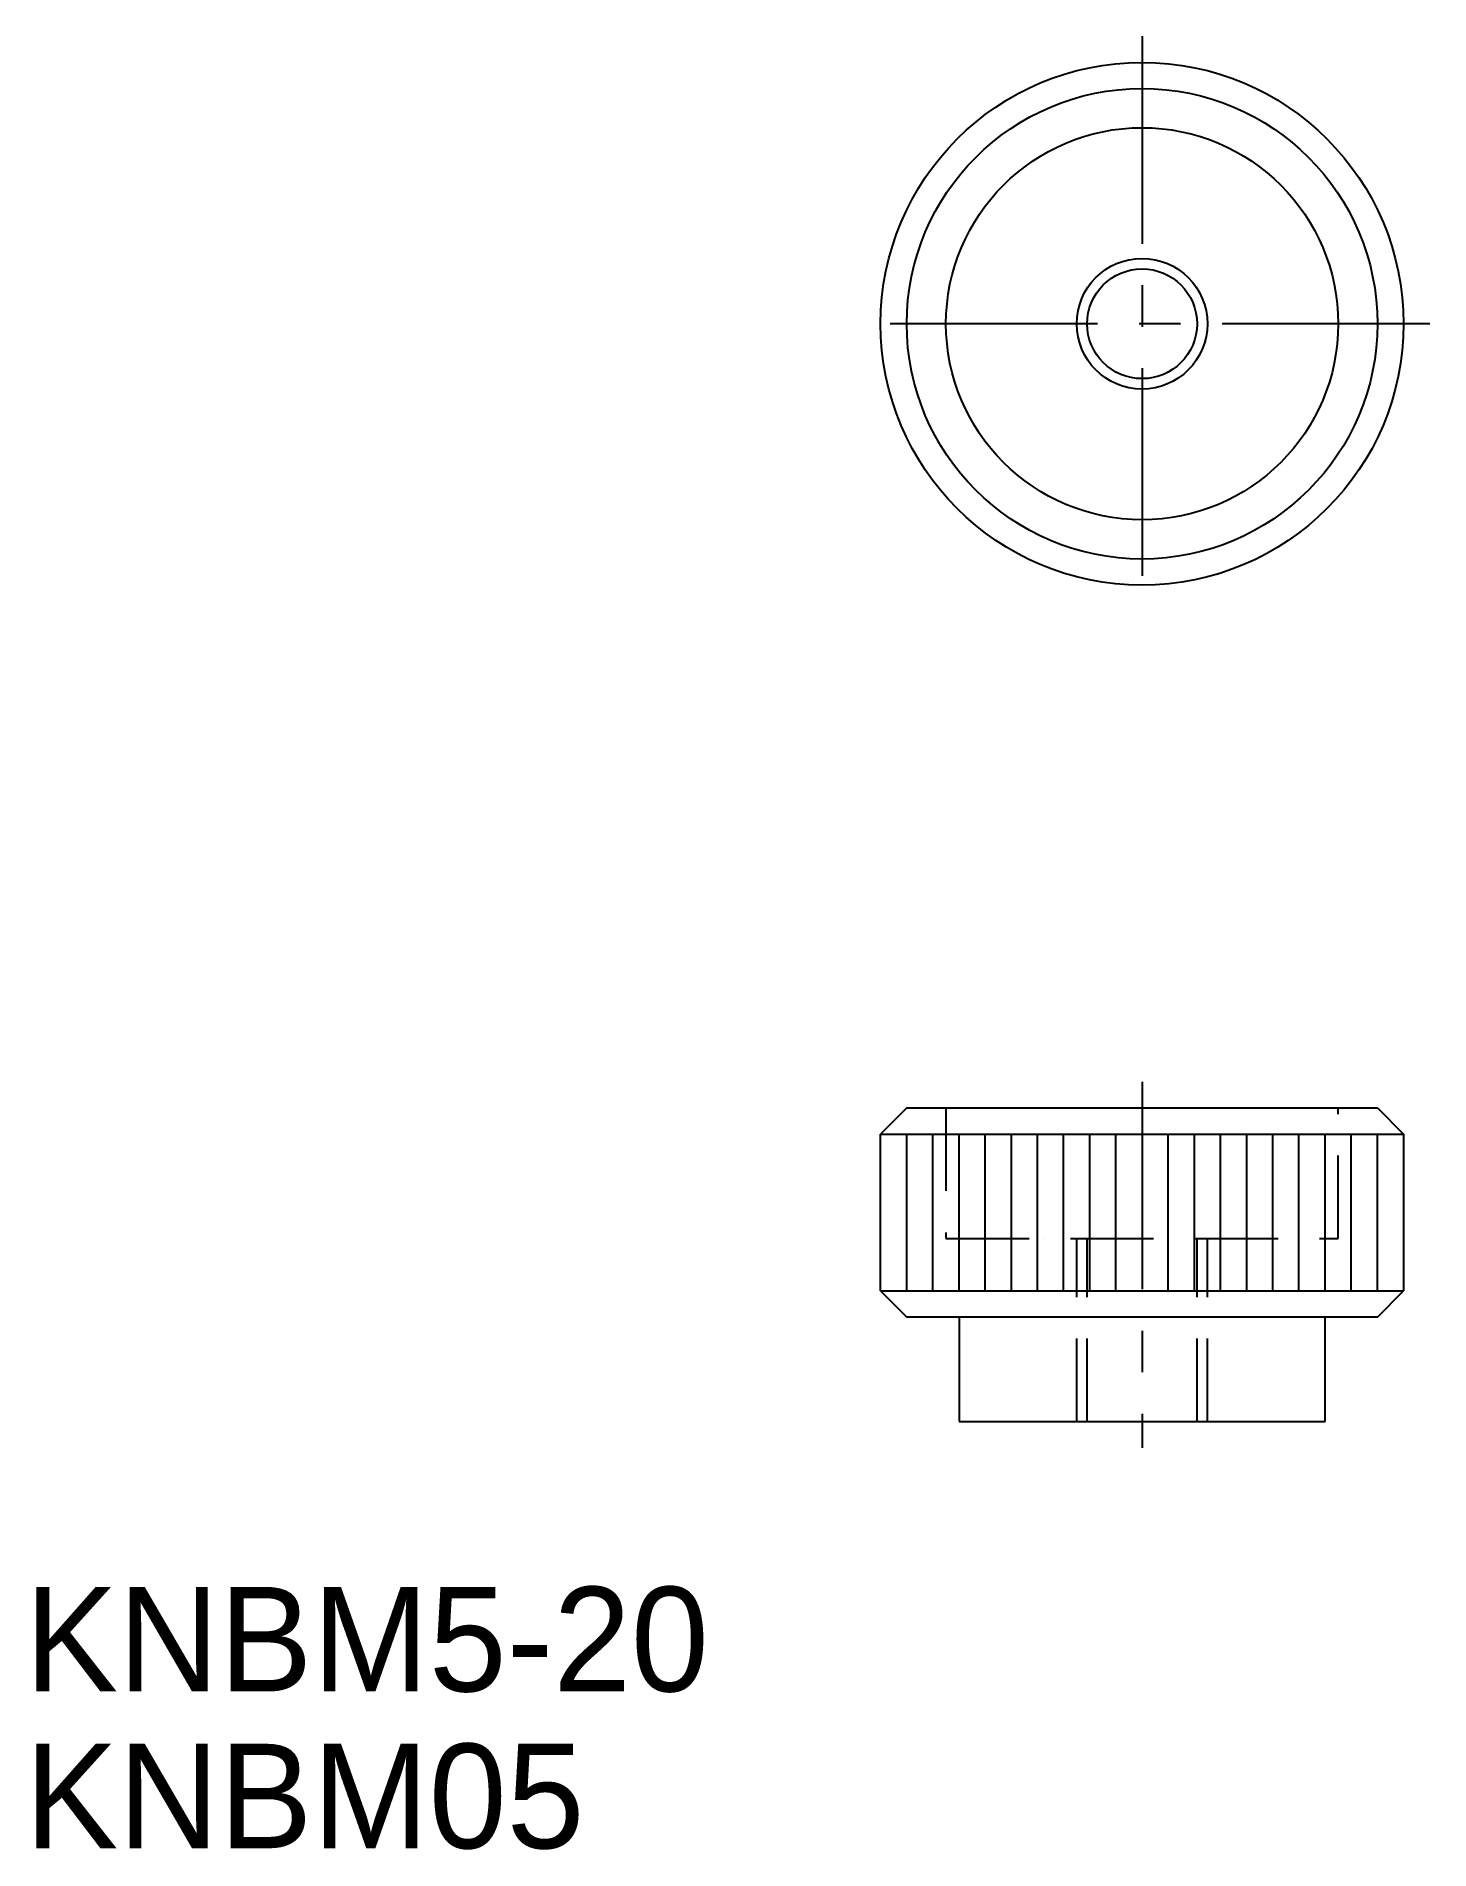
# Model space of a CAD drawing. Extents: x 92.8 to 146.1, y 61.5 to 130.9.
import ezdxf

# ---------------------------------------------------------------- set-up
doc = ezdxf.new("R2010")
doc.units = 0
doc.header["$LTSCALE"] = 0.25
doc.linetypes.add('CENTER', pattern=[50.8, 31.75, -6.35, 6.35, -6.35])
doc.linetypes.add('DASHED', pattern=[19.05, 12.7, -6.35])
doc.layers.get('0').update_dxf_attribs({"linetype": 'CONTINUOUS'})
doc.layers.add('CENTER', color=1, linetype='CENTER')

msp = doc.modelspace()

# ---------------------------------------------------------------- linework, layer by layer
at = {"color": 7, "linetype": 'CONTINUOUS'}
for p, q in [((126.088, 89.91), (125.088, 88.91)), ((126.088, 89.91), (144.088, 89.91)), ((144.088, 89.91), (145.088, 88.91)), ((125.088, 88.91), (145.088, 88.91)), ((125.088, 82.91), (125.088, 88.91)), ((126.088, 82.91), (126.088, 88.91)), ((127.088, 82.91), (127.088, 88.91)), ((128.088, 82.91), (128.088, 88.91)), ((129.088, 82.91), (129.088, 88.91)), ((130.088, 82.91), (130.088, 88.91)), ((131.088, 82.91), (131.088, 88.91)), ((132.088, 82.91), (132.088, 88.91)), ((133.088, 82.91), (133.088, 88.91)), ((134.088, 82.91), (134.088, 88.91)), ((136.088, 82.91), (136.088, 88.91)), ((137.088, 82.91), (137.088, 88.91)), ((138.088, 82.91), (138.088, 88.91)), ((139.088, 82.91), (139.088, 88.91)), ((140.088, 82.91), (140.088, 88.91)), ((141.088, 82.91), (141.088, 88.91)), ((142.088, 82.91), (142.088, 88.91)), ((143.088, 82.91), (143.088, 88.91)), ((144.088, 82.91), (144.088, 88.91)), ((145.088, 88.91), (145.088, 82.91)), ((125.088, 82.91), (126.088, 81.91)), ((125.088, 82.91), (145.088, 82.91)), ((144.088, 81.91), (145.088, 82.91)), ((144.088, 81.91), (126.088, 81.91)), ((128.088, 81.91), (128.088, 77.91)), ((142.088, 77.91), (142.088, 81.91)), ((128.088, 77.91), (142.088, 77.91))]:
    msp.add_line(p, q, dxfattribs=at)
at = {"color": 3, "linetype": 'DASHED'}
for p, q in [((127.588, 89.91), (127.588, 84.91)), ((142.588, 84.91), (142.588, 89.91)), ((127.588, 84.91), (142.588, 84.91)), ((132.588, 77.91), (132.588, 84.91)), ((132.988, 77.91), (132.988, 84.91)), ((137.188, 77.91), (137.188, 84.91)), ((137.588, 77.91), (137.588, 84.91))]:
    msp.add_line(p, q, dxfattribs=at)
for p, q in [((131.338, 84.91), (131.338, 84.91)), ((135.088, 84.91), (135.088, 84.91))]:
    msp.add_line(p, q)
at = {"color": 7, "linetype": 'CONTINUOUS'}
for radius in [10, 9, 7.5]:
    msp.add_circle((135.088, 119.912), radius, dxfattribs=at)
at = {"color": 3, "linetype": 'CONTINUOUS'}
msp.add_circle((135.088, 119.912), 2.5, dxfattribs=at)
at = {"linetype": 'CONTINUOUS'}
msp.add_circle((135.088, 119.912), 2.1, dxfattribs=at)
at = {"layer": 'CENTER', "color": 1, "linetype": 'CENTER'}
for p, q in [((135.088, 130.912), (135.088, 108.912)), ((146.088, 119.912), (124.088, 119.912)), ((135.088, 90.91), (135.088, 76.91))]:
    msp.add_line(p, q, dxfattribs=at)

# ---------------------------------------------------------------- texts
at = {"color": 7, "linetype": 'CONTINUOUS'}
for s, p in [('KNBM5-20', (92.356, 67.587)), ('KNBM05', (92.356, 61.587))]:
    msp.add_text(s, height=4, dxfattribs=at).set_placement(p)

doc.saveas('drawing.dxf')
